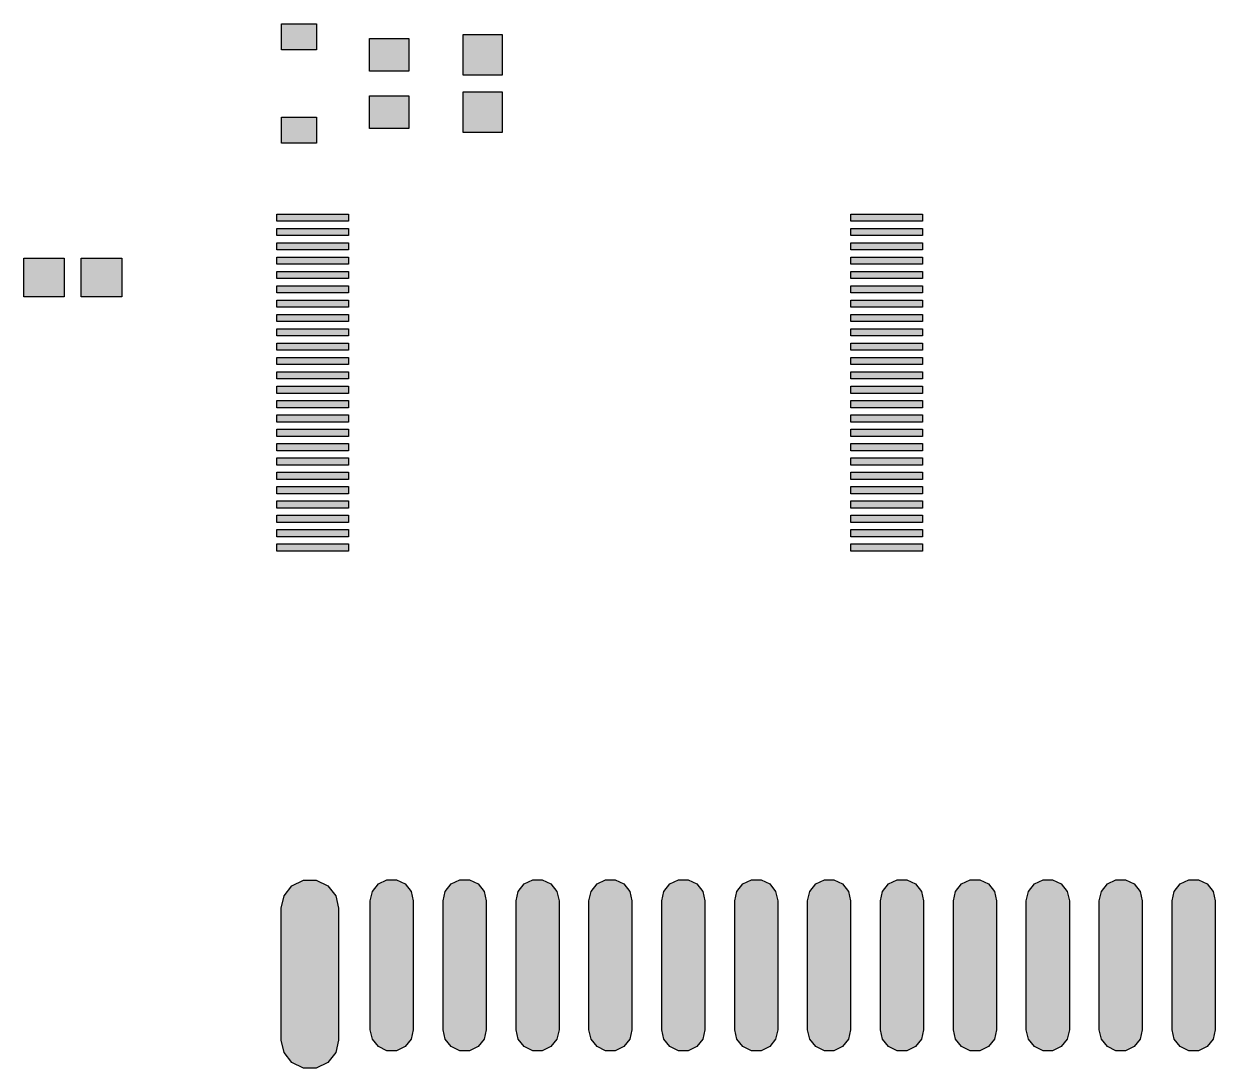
# Model space of a CAD drawing. Header units: millimetres. Extents: x 2.7 to 87.8, y 0.8 to 37.7.
# Drawn here: x 2.69 to 44.2, y 0.76 to 37.16 of the extents above; entities that cross this region are included whole.
import ezdxf

# ---------------------------------------------------------------- set-up
doc = ezdxf.new("R2010")
doc.units = ezdxf.units.MM
doc.header["$MEASUREMENT"] = 0
doc.layers.add('Top-Layer', color=7, linetype='Continuous', true_color=0xff0000)

msp = doc.modelspace()

# ---------------------------------------------------------------- hatches: boundary and pattern name
at = {"layer": 'Top-Layer'}
for points in [[(12.885, 36.248), (11.666, 36.248), (11.666, 37.158), (12.885, 37.158)], [(14.729, 36.644), (16.106, 36.644), (16.106, 35.511), (14.729, 35.511)], [(18.001, 36.782), (19.351, 36.782), (19.351, 35.372), (18.001, 35.372)], [(14.729, 34.644), (16.106, 34.644), (16.106, 33.511), (14.729, 33.511)], [(18.001, 34.782), (19.351, 34.782), (19.351, 33.372), (18.001, 33.372)], [(12.885, 32.997), (11.666, 32.997), (11.666, 33.907), (12.885, 33.907)], [(11.501, 30.279), (11.501, 30.529), (14.001, 30.529), (14.001, 30.279)], [(31.501, 30.279), (31.501, 30.529), (34.001, 30.529), (34.001, 30.279)], [(11.501, 29.779), (11.501, 30.029), (14.001, 30.029), (14.001, 29.779)], [(31.501, 29.779), (31.501, 30.029), (34.001, 30.029), (34.001, 29.779)], [(11.501, 29.279), (11.501, 29.529), (14.001, 29.529), (14.001, 29.279)], [(31.501, 29.279), (31.501, 29.529), (34.001, 29.529), (34.001, 29.279)], [(2.689, 27.646), (2.689, 28.996), (4.099, 28.996), (4.099, 27.646)], [(4.689, 27.646), (4.689, 28.996), (6.099, 28.996), (6.099, 27.646)], [(11.501, 28.779), (11.501, 29.029), (14.001, 29.029), (14.001, 28.779)], [(31.501, 28.779), (31.501, 29.029), (34.001, 29.029), (34.001, 28.779)], [(11.501, 28.279), (11.501, 28.529), (14.001, 28.529), (14.001, 28.279)], [(31.501, 28.279), (31.501, 28.529), (34.001, 28.529), (34.001, 28.279)], [(11.501, 27.779), (11.501, 28.029), (14.001, 28.029), (14.001, 27.779)], [(31.501, 27.779), (31.501, 28.029), (34.001, 28.029), (34.001, 27.779)], [(11.501, 27.279), (11.501, 27.529), (14.001, 27.529), (14.001, 27.279)], [(31.501, 27.279), (31.501, 27.529), (34.001, 27.529), (34.001, 27.279)], [(11.501, 26.779), (11.501, 27.029), (14.001, 27.029), (14.001, 26.779)], [(31.501, 26.779), (31.501, 27.029), (34.001, 27.029), (34.001, 26.779)], [(11.501, 26.279), (11.501, 26.529), (14.001, 26.529), (14.001, 26.279)], [(31.501, 26.279), (31.501, 26.529), (34.001, 26.529), (34.001, 26.279)], [(11.501, 25.779), (11.501, 26.029), (14.001, 26.029), (14.001, 25.779)], [(31.501, 25.779), (31.501, 26.029), (34.001, 26.029), (34.001, 25.779)], [(11.501, 25.279), (11.501, 25.529), (14.001, 25.529), (14.001, 25.279)], [(31.501, 25.279), (31.501, 25.529), (34.001, 25.529), (34.001, 25.279)], [(11.501, 24.779), (11.501, 25.029), (14.001, 25.029), (14.001, 24.779)], [(31.501, 24.779), (31.501, 25.029), (34.001, 25.029), (34.001, 24.779)], [(11.501, 24.279), (11.501, 24.529), (14.001, 24.529), (14.001, 24.279)], [(31.501, 24.279), (31.501, 24.529), (34.001, 24.529), (34.001, 24.279)], [(11.501, 23.779), (11.501, 24.029), (14.001, 24.029), (14.001, 23.779)], [(31.501, 23.779), (31.501, 24.029), (34.001, 24.029), (34.001, 23.779)], [(11.501, 23.279), (11.501, 23.529), (14.001, 23.529), (14.001, 23.279)], [(31.501, 23.279), (31.501, 23.529), (34.001, 23.529), (34.001, 23.279)], [(11.501, 22.779), (11.501, 23.029), (14.001, 23.029), (14.001, 22.779)], [(31.501, 22.779), (31.501, 23.029), (34.001, 23.029), (34.001, 22.779)], [(11.501, 22.279), (11.501, 22.529), (14.001, 22.529), (14.001, 22.279)], [(31.501, 22.279), (31.501, 22.529), (34.001, 22.529), (34.001, 22.279)], [(11.501, 21.779), (11.501, 22.029), (14.001, 22.029), (14.001, 21.779)], [(31.501, 21.779), (31.501, 22.029), (34.001, 22.029), (34.001, 21.779)], [(11.501, 21.279), (11.501, 21.529), (14.001, 21.529), (14.001, 21.279)], [(31.501, 21.279), (31.501, 21.529), (34.001, 21.529), (34.001, 21.279)], [(11.501, 20.779), (11.501, 21.029), (14.001, 21.029), (14.001, 20.779)], [(31.501, 20.779), (31.501, 21.029), (34.001, 21.029), (34.001, 20.779)], [(11.501, 20.279), (11.501, 20.529), (14.001, 20.529), (14.001, 20.279)], [(31.501, 20.279), (31.501, 20.529), (34.001, 20.529), (34.001, 20.279)], [(11.501, 19.779), (11.501, 20.029), (14.001, 20.029), (14.001, 19.779)], [(31.501, 19.779), (31.501, 20.029), (34.001, 20.029), (34.001, 19.779)], [(11.501, 19.279), (11.501, 19.529), (14.001, 19.529), (14.001, 19.279)], [(31.501, 19.279), (31.501, 19.529), (34.001, 19.529), (34.001, 19.279)], [(11.501, 18.779), (11.501, 19.029), (14.001, 19.029), (14.001, 18.779)], [(31.501, 18.779), (31.501, 19.029), (34.001, 19.029), (34.001, 18.779)], [(13.656, 1.735), (13.557, 1.301), (13.279, 0.953), (12.878, 0.76), (12.433, 0.76), (12.032, 0.953), (11.755, 1.301), (11.656, 1.735), (11.656, 6.335), (11.755, 6.768), (12.032, 7.116), (12.433, 7.309), (12.878, 7.309), (13.279, 7.116), (13.557, 6.768), (13.656, 6.335)], [(16.259, 2.097), (16.184, 1.772), (15.976, 1.511), (15.675, 1.366), (15.342, 1.366), (15.041, 1.511), (14.833, 1.772), (14.759, 2.097), (14.759, 6.597), (14.833, 6.923), (15.041, 7.184), (15.342, 7.329), (15.675, 7.329), (15.976, 7.184), (16.184, 6.923), (16.259, 6.597)], [(18.799, 2.097), (18.724, 1.772), (18.516, 1.511), (18.215, 1.366), (17.882, 1.366), (17.581, 1.511), (17.373, 1.772), (17.299, 2.097), (17.299, 6.597), (17.373, 6.923), (17.581, 7.184), (17.882, 7.329), (18.215, 7.329), (18.516, 7.184), (18.724, 6.923), (18.799, 6.597)], [(21.338, 2.097), (21.264, 1.772), (21.056, 1.511), (20.755, 1.366), (20.421, 1.366), (20.121, 1.511), (19.913, 1.772), (19.838, 2.097), (19.838, 6.597), (19.913, 6.923), (20.121, 7.184), (20.421, 7.329), (20.755, 7.329), (21.056, 7.184), (21.264, 6.923), (21.338, 6.597)], [(23.878, 2.097), (23.804, 1.772), (23.596, 1.511), (23.295, 1.366), (22.961, 1.366), (22.661, 1.511), (22.453, 1.772), (22.378, 2.097), (22.378, 6.597), (22.453, 6.923), (22.661, 7.184), (22.961, 7.329), (23.295, 7.329), (23.596, 7.184), (23.804, 6.923), (23.878, 6.597)], [(26.418, 2.097), (26.344, 1.772), (26.136, 1.511), (25.835, 1.366), (25.501, 1.366), (25.201, 1.511), (24.993, 1.772), (24.918, 2.097), (24.918, 6.597), (24.993, 6.923), (25.201, 7.184), (25.501, 7.329), (25.835, 7.329), (26.136, 7.184), (26.344, 6.923), (26.418, 6.597)], [(28.958, 2.097), (28.884, 1.772), (28.676, 1.511), (28.375, 1.366), (28.041, 1.366), (27.741, 1.511), (27.533, 1.772), (27.458, 2.097), (27.458, 6.597), (27.533, 6.923), (27.741, 7.184), (28.041, 7.329), (28.375, 7.329), (28.676, 7.184), (28.884, 6.923), (28.958, 6.597)], [(31.498, 2.097), (31.424, 1.772), (31.216, 1.511), (30.915, 1.366), (30.581, 1.366), (30.281, 1.511), (30.073, 1.772), (29.998, 2.097), (29.998, 6.597), (30.073, 6.923), (30.281, 7.184), (30.581, 7.329), (30.915, 7.329), (31.216, 7.184), (31.424, 6.923), (31.498, 6.597)], [(34.038, 2.097), (33.964, 1.772), (33.756, 1.511), (33.455, 1.366), (33.121, 1.366), (32.821, 1.511), (32.613, 1.772), (32.538, 2.097), (32.538, 6.597), (32.613, 6.923), (32.821, 7.184), (33.121, 7.329), (33.455, 7.329), (33.756, 7.184), (33.964, 6.923), (34.038, 6.597)], [(36.578, 2.097), (36.504, 1.772), (36.296, 1.511), (35.995, 1.366), (35.661, 1.366), (35.361, 1.511), (35.153, 1.772), (35.078, 2.097), (35.078, 6.597), (35.153, 6.923), (35.361, 7.184), (35.661, 7.329), (35.995, 7.329), (36.296, 7.184), (36.504, 6.923), (36.578, 6.597)], [(39.118, 2.097), (39.044, 1.772), (38.836, 1.511), (38.535, 1.366), (38.201, 1.366), (37.901, 1.511), (37.693, 1.772), (37.618, 2.097), (37.618, 6.597), (37.693, 6.923), (37.901, 7.184), (38.201, 7.329), (38.535, 7.329), (38.836, 7.184), (39.044, 6.923), (39.118, 6.597)], [(41.658, 2.097), (41.584, 1.772), (41.376, 1.511), (41.075, 1.366), (40.741, 1.366), (40.441, 1.511), (40.233, 1.772), (40.158, 2.097), (40.158, 6.597), (40.233, 6.923), (40.441, 7.184), (40.741, 7.329), (41.075, 7.329), (41.376, 7.184), (41.584, 6.923), (41.658, 6.597)], [(44.198, 2.097), (44.124, 1.772), (43.916, 1.511), (43.615, 1.366), (43.281, 1.366), (42.981, 1.511), (42.773, 1.772), (42.698, 2.097), (42.698, 6.597), (42.773, 6.923), (42.981, 7.184), (43.281, 7.329), (43.615, 7.329), (43.916, 7.184), (44.124, 6.923), (44.198, 6.597)]]:
    msp.add_hatch(color=256, dxfattribs=at).paths.add_polyline_path(points)

# ---------------------------------------------------------------- linework, layer by layer
for points in [[(12.885, 36.248), (11.666, 36.248), (11.666, 37.158), (12.885, 37.158)], [(14.729, 36.644), (16.106, 36.644), (16.106, 35.511), (14.729, 35.511)], [(18.001, 36.782), (19.351, 36.782), (19.351, 35.372), (18.001, 35.372)], [(14.729, 34.644), (16.106, 34.644), (16.106, 33.511), (14.729, 33.511)], [(18.001, 34.782), (19.351, 34.782), (19.351, 33.372), (18.001, 33.372)], [(12.885, 32.997), (11.666, 32.997), (11.666, 33.907), (12.885, 33.907)], [(11.501, 30.279), (11.501, 30.529), (14.001, 30.529), (14.001, 30.279)], [(31.501, 30.279), (31.501, 30.529), (34.001, 30.529), (34.001, 30.279)], [(11.501, 29.779), (11.501, 30.029), (14.001, 30.029), (14.001, 29.779)], [(31.501, 29.779), (31.501, 30.029), (34.001, 30.029), (34.001, 29.779)], [(11.501, 29.279), (11.501, 29.529), (14.001, 29.529), (14.001, 29.279)], [(31.501, 29.279), (31.501, 29.529), (34.001, 29.529), (34.001, 29.279)], [(2.689, 27.646), (2.689, 28.996), (4.099, 28.996), (4.099, 27.646)], [(4.689, 27.646), (4.689, 28.996), (6.099, 28.996), (6.099, 27.646)], [(11.501, 28.779), (11.501, 29.029), (14.001, 29.029), (14.001, 28.779)], [(31.501, 28.779), (31.501, 29.029), (34.001, 29.029), (34.001, 28.779)], [(11.501, 28.279), (11.501, 28.529), (14.001, 28.529), (14.001, 28.279)], [(31.501, 28.279), (31.501, 28.529), (34.001, 28.529), (34.001, 28.279)], [(11.501, 27.779), (11.501, 28.029), (14.001, 28.029), (14.001, 27.779)], [(31.501, 27.779), (31.501, 28.029), (34.001, 28.029), (34.001, 27.779)], [(11.501, 27.279), (11.501, 27.529), (14.001, 27.529), (14.001, 27.279)], [(31.501, 27.279), (31.501, 27.529), (34.001, 27.529), (34.001, 27.279)], [(11.501, 26.779), (11.501, 27.029), (14.001, 27.029), (14.001, 26.779)], [(31.501, 26.779), (31.501, 27.029), (34.001, 27.029), (34.001, 26.779)], [(11.501, 26.279), (11.501, 26.529), (14.001, 26.529), (14.001, 26.279)], [(31.501, 26.279), (31.501, 26.529), (34.001, 26.529), (34.001, 26.279)], [(11.501, 25.779), (11.501, 26.029), (14.001, 26.029), (14.001, 25.779)], [(31.501, 25.779), (31.501, 26.029), (34.001, 26.029), (34.001, 25.779)], [(11.501, 25.279), (11.501, 25.529), (14.001, 25.529), (14.001, 25.279)], [(31.501, 25.279), (31.501, 25.529), (34.001, 25.529), (34.001, 25.279)], [(11.501, 24.779), (11.501, 25.029), (14.001, 25.029), (14.001, 24.779)], [(31.501, 24.779), (31.501, 25.029), (34.001, 25.029), (34.001, 24.779)], [(11.501, 24.279), (11.501, 24.529), (14.001, 24.529), (14.001, 24.279)], [(31.501, 24.279), (31.501, 24.529), (34.001, 24.529), (34.001, 24.279)], [(11.501, 23.779), (11.501, 24.029), (14.001, 24.029), (14.001, 23.779)], [(31.501, 23.779), (31.501, 24.029), (34.001, 24.029), (34.001, 23.779)], [(11.501, 23.279), (11.501, 23.529), (14.001, 23.529), (14.001, 23.279)], [(31.501, 23.279), (31.501, 23.529), (34.001, 23.529), (34.001, 23.279)], [(11.501, 22.779), (11.501, 23.029), (14.001, 23.029), (14.001, 22.779)], [(31.501, 22.779), (31.501, 23.029), (34.001, 23.029), (34.001, 22.779)], [(11.501, 22.279), (11.501, 22.529), (14.001, 22.529), (14.001, 22.279)], [(31.501, 22.279), (31.501, 22.529), (34.001, 22.529), (34.001, 22.279)], [(11.501, 21.779), (11.501, 22.029), (14.001, 22.029), (14.001, 21.779)], [(31.501, 21.779), (31.501, 22.029), (34.001, 22.029), (34.001, 21.779)], [(11.501, 21.279), (11.501, 21.529), (14.001, 21.529), (14.001, 21.279)], [(31.501, 21.279), (31.501, 21.529), (34.001, 21.529), (34.001, 21.279)], [(11.501, 20.779), (11.501, 21.029), (14.001, 21.029), (14.001, 20.779)], [(31.501, 20.779), (31.501, 21.029), (34.001, 21.029), (34.001, 20.779)], [(11.501, 20.279), (11.501, 20.529), (14.001, 20.529), (14.001, 20.279)], [(31.501, 20.279), (31.501, 20.529), (34.001, 20.529), (34.001, 20.279)], [(11.501, 19.779), (11.501, 20.029), (14.001, 20.029), (14.001, 19.779)], [(31.501, 19.779), (31.501, 20.029), (34.001, 20.029), (34.001, 19.779)], [(11.501, 19.279), (11.501, 19.529), (14.001, 19.529), (14.001, 19.279)], [(31.501, 19.279), (31.501, 19.529), (34.001, 19.529), (34.001, 19.279)], [(11.501, 18.779), (11.501, 19.029), (14.001, 19.029), (14.001, 18.779)], [(31.501, 18.779), (31.501, 19.029), (34.001, 19.029), (34.001, 18.779)], [(13.656, 1.735), (13.557, 1.301), (13.279, 0.953), (12.878, 0.76), (12.433, 0.76), (12.032, 0.953), (11.755, 1.301), (11.656, 1.735), (11.656, 6.335), (11.755, 6.768), (12.032, 7.116), (12.433, 7.309), (12.878, 7.309), (13.279, 7.116), (13.557, 6.768), (13.656, 6.335)], [(16.259, 2.097), (16.184, 1.772), (15.976, 1.511), (15.675, 1.366), (15.342, 1.366), (15.041, 1.511), (14.833, 1.772), (14.759, 2.097), (14.759, 6.597), (14.833, 6.923), (15.041, 7.184), (15.342, 7.329), (15.675, 7.329), (15.976, 7.184), (16.184, 6.923), (16.259, 6.597)], [(18.799, 2.097), (18.724, 1.772), (18.516, 1.511), (18.215, 1.366), (17.882, 1.366), (17.581, 1.511), (17.373, 1.772), (17.299, 2.097), (17.299, 6.597), (17.373, 6.923), (17.581, 7.184), (17.882, 7.329), (18.215, 7.329), (18.516, 7.184), (18.724, 6.923), (18.799, 6.597)], [(21.338, 2.097), (21.264, 1.772), (21.056, 1.511), (20.755, 1.366), (20.421, 1.366), (20.121, 1.511), (19.913, 1.772), (19.838, 2.097), (19.838, 6.597), (19.913, 6.923), (20.121, 7.184), (20.421, 7.329), (20.755, 7.329), (21.056, 7.184), (21.264, 6.923), (21.338, 6.597)], [(23.878, 2.097), (23.804, 1.772), (23.596, 1.511), (23.295, 1.366), (22.961, 1.366), (22.661, 1.511), (22.453, 1.772), (22.378, 2.097), (22.378, 6.597), (22.453, 6.923), (22.661, 7.184), (22.961, 7.329), (23.295, 7.329), (23.596, 7.184), (23.804, 6.923), (23.878, 6.597)], [(26.418, 2.097), (26.344, 1.772), (26.136, 1.511), (25.835, 1.366), (25.501, 1.366), (25.201, 1.511), (24.993, 1.772), (24.918, 2.097), (24.918, 6.597), (24.993, 6.923), (25.201, 7.184), (25.501, 7.329), (25.835, 7.329), (26.136, 7.184), (26.344, 6.923), (26.418, 6.597)], [(28.958, 2.097), (28.884, 1.772), (28.676, 1.511), (28.375, 1.366), (28.041, 1.366), (27.741, 1.511), (27.533, 1.772), (27.458, 2.097), (27.458, 6.597), (27.533, 6.923), (27.741, 7.184), (28.041, 7.329), (28.375, 7.329), (28.676, 7.184), (28.884, 6.923), (28.958, 6.597)], [(31.498, 2.097), (31.424, 1.772), (31.216, 1.511), (30.915, 1.366), (30.581, 1.366), (30.281, 1.511), (30.073, 1.772), (29.998, 2.097), (29.998, 6.597), (30.073, 6.923), (30.281, 7.184), (30.581, 7.329), (30.915, 7.329), (31.216, 7.184), (31.424, 6.923), (31.498, 6.597)], [(34.038, 2.097), (33.964, 1.772), (33.756, 1.511), (33.455, 1.366), (33.121, 1.366), (32.821, 1.511), (32.613, 1.772), (32.538, 2.097), (32.538, 6.597), (32.613, 6.923), (32.821, 7.184), (33.121, 7.329), (33.455, 7.329), (33.756, 7.184), (33.964, 6.923), (34.038, 6.597)], [(36.578, 2.097), (36.504, 1.772), (36.296, 1.511), (35.995, 1.366), (35.661, 1.366), (35.361, 1.511), (35.153, 1.772), (35.078, 2.097), (35.078, 6.597), (35.153, 6.923), (35.361, 7.184), (35.661, 7.329), (35.995, 7.329), (36.296, 7.184), (36.504, 6.923), (36.578, 6.597)], [(39.118, 2.097), (39.044, 1.772), (38.836, 1.511), (38.535, 1.366), (38.201, 1.366), (37.901, 1.511), (37.693, 1.772), (37.618, 2.097), (37.618, 6.597), (37.693, 6.923), (37.901, 7.184), (38.201, 7.329), (38.535, 7.329), (38.836, 7.184), (39.044, 6.923), (39.118, 6.597)], [(41.658, 2.097), (41.584, 1.772), (41.376, 1.511), (41.075, 1.366), (40.741, 1.366), (40.441, 1.511), (40.233, 1.772), (40.158, 2.097), (40.158, 6.597), (40.233, 6.923), (40.441, 7.184), (40.741, 7.329), (41.075, 7.329), (41.376, 7.184), (41.584, 6.923), (41.658, 6.597)], [(44.198, 2.097), (44.124, 1.772), (43.916, 1.511), (43.615, 1.366), (43.281, 1.366), (42.981, 1.511), (42.773, 1.772), (42.698, 2.097), (42.698, 6.597), (42.773, 6.923), (42.981, 7.184), (43.281, 7.329), (43.615, 7.329), (43.916, 7.184), (44.124, 6.923), (44.198, 6.597)]]:
    msp.add_lwpolyline(points, close=True, dxfattribs=at)

doc.saveas('drawing.dxf')
